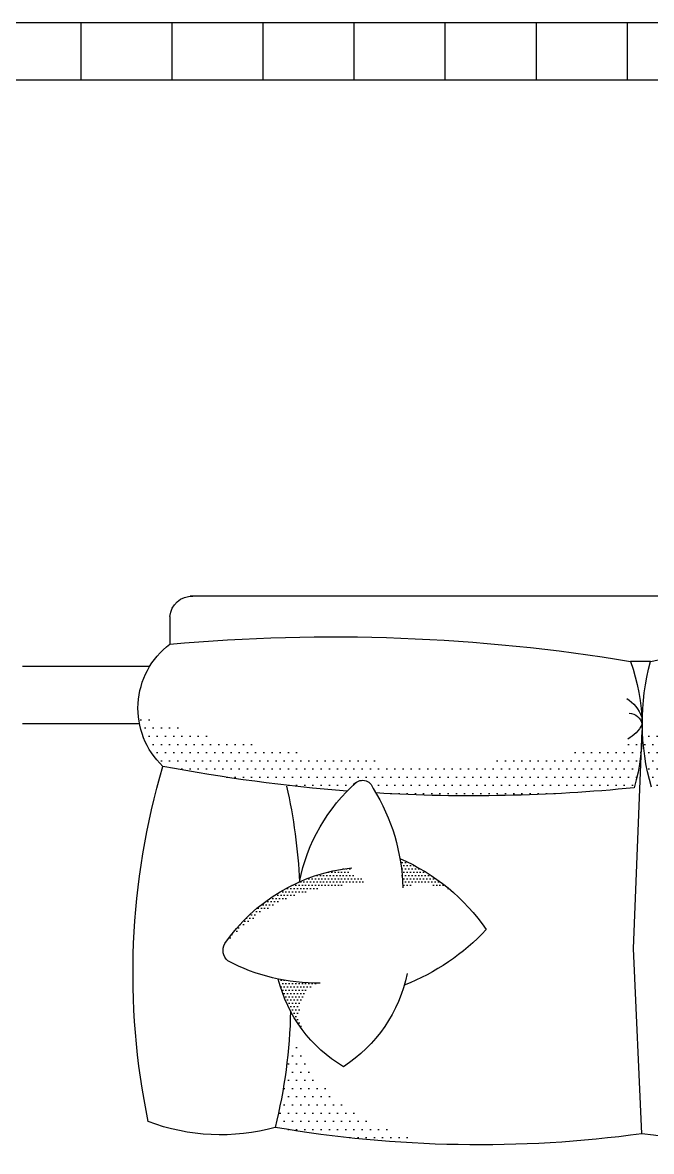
# Model space of a CAD drawing. Extents: x 3694 to 117786, y 20013 to 108631.
# Drawn here: x 68795 to 69892, y 32352 to 34321 of the extents above; entities that cross this region are included whole.
import ezdxf

# ---------------------------------------------------------------- set-up
doc = ezdxf.new("R2010")
doc.units = 0
doc.header["$LTSCALE"] = 1000
doc.header["$MEASUREMENT"] = 0
doc.layers.add('家具', color=253, linetype='Continuous')
doc.layers.add('铺地', color=251, linetype='Continuous')
pattern_1 = [(1.852845507273498e-09, (-3886.014392259298, 13831.25925594252), (7.143749999260757, 14.28750000244873), [0, -14.28749999944557])]
pattern_2 = [(1.852845507273498e-09, (-3886.014392259298, 13831.25925594252), (2.857499999704303, 5.71500000097949), [0, -5.714999999778229])]

msp = doc.modelspace()

# ---------------------------------------------------------------- hatches: boundary and pattern name
at = {"layer": '家具'}
h = msp.add_hatch(dxfattribs=at)
h.set_pattern_fill('DOTS', color=8, scale=254, angle=179.9999999981472, style=0)
h.set_pattern_definition(pattern_1)
edge = h.paths.add_edge_path()
edge.add_ellipse((70280.11347258494, 33099.66802780482), major_axis=(0.3660049677162356, 404.0861458470956), ratio=0.9999999998060043, start_angle=91.92576053741925, end_angle=106.1797493817406)
edge.add_ellipse((70200.05032699852, 36527.89666030165), major_axis=(0.2177885189696538, 3553.858622675722), ratio=0.9999999998063721, start_angle=175.0297145646714, end_angle=188.552332481188)
edge.add_ellipse((70577.43017507551, 33106.93586196949), major_axis=(-0.0004832998723276816, 177.4806816666149), ratio=0.999999999806087, start_angle=238.2422197508623, end_angle=284.9769869199904)
edge.add_ellipse((70224.99737659848, 34271.32105790843), major_axis=(0.04072903134783546, 1235.126602957599), ratio=0.9999999998059932, start_angle=163.6005992168994, end_angle=205.0990356900755, ccw=False)
h = msp.add_hatch(dxfattribs=at)
h.set_pattern_fill('DOTS', color=8, scale=254, angle=179.9999999981472, style=0)
h.set_pattern_definition(pattern_1)
edge = h.paths.add_edge_path()
edge.add_line((69874.54316744732, 33056.75723295302), (69875.07006582551, 33069.80773913364))
edge.add_ellipse((69516.94550271682, 34695.93380164423), major_axis=(-0.07256471624451907, 1665.094342270814), ratio=0.9999999998060082, start_angle=161.7994852463671, end_angle=192.4175854112175, ccw=False)
edge.add_ellipse((69136.30431383564, 33125.26323648014), major_axis=(0.3016861092887637, 139.8154128421984), ratio=0.9999999998059941, start_angle=94.69380099878086, end_angle=136.5985589169777)
edge.add_ellipse((69579.53053356687, 35827.58041393713), major_axis=(-1.834317790537924, 2855.130523544664), ratio=0.999999999805578, start_angle=169.0709326032259, end_angle=175.5824523140996)
edge.add_ellipse((69584.29061652086, 32762.6181308036), major_axis=(220.5215607867559, 220.5215607867559), ratio=0.9999999999385425, start_angle=87.74379489350349, end_angle=90.60713448964049, ccw=False)
edge.add_ellipse((69388.02294112102, 32980.61415167688), major_axis=(0.0156338949833194, 18.94727127584786), ratio=0.9999999998060778, start_angle=283.76456014314317, end_angle=414.42331814364206, ccw=False)
edge.add_ellipse((69122.56057650025, 32805.94879100726), major_axis=(237.3599056849932, 237.3599056849932), ratio=0.9999999999548476, start_angle=345.7184200977173, end_angle=347.25724829954265, ccw=False)
edge.add_ellipse((69579.5305335669, 35827.58041393716), major_axis=(-0.1611591942799392, 2855.13110823623), ratio=0.9999999998058545, start_angle=176.6155731037092, end_angle=185.673417225611)
edge.add_ellipse((69505.55761765997, 33086.60056808738), major_axis=(0.798873164780136, 370.189576377765), ratio=0.9999999998055572, start_angle=254.4275199898853, end_angle=265.4996606810874)
h = msp.add_hatch(dxfattribs=at)
h.set_pattern_fill('DOTS', color=8, scale=101.6, angle=179.9999999981472, style=0)
h.set_pattern_definition(pattern_2)
edge = h.paths.add_edge_path()
edge.add_ellipse((69122.56057650034, 32805.94879100729), major_axis=(1.583366658009165, 335.6738634809463), ratio=0.9999999998150813, start_angle=271.3047256373736, end_angle=280.08377871835717, ccw=False)
edge.add_ellipse((69493.47252898791, 32704.65694133813), major_axis=(-0.0253397968494695, 113.0035152779864), ratio=0.9999999998063095, start_angle=333.00696053630736, end_angle=378.18401381577445, ccw=False)
edge.add_ellipse((69310.3941668748, 32535.92312345255), major_axis=(-0.5094408058616677, 357.0922635422037), ratio=0.9999999998060144, start_angle=-41.0970982091532, end_angle=-23.67659055858358)
h = msp.add_hatch(dxfattribs=at)
h.set_pattern_fill('DOTS', color=8, scale=101.6, angle=179.9999999981472, style=0)
h.set_pattern_definition(pattern_2)
edge = h.paths.add_edge_path()
edge.add_spline(control_points=[(69396.41099792253, 32816.93641558737), (69393.63119639157, 32822.81132296989), (69388.39534190291, 32833.87691878546), (69366.92720039395, 32832.52623621315), (69368.89599327899, 32843.00154566552), (69369.68401104551, 32847.19433304347)], knot_values=[0, 0, 0, 0, 0.7990955360639407, 1.505124701441903, 1.976309702937445, 1.976309702937445, 1.976309702937445, 1.976309702937445], degree=3, periodic=0)
edge.add_ellipse((69404.3248522766, 32537.23823401204), major_axis=(0.1820448321867546, 311.8857772777261), ratio=0.9999999998060175, start_angle=6.410384282717788, end_angle=55.33390447876875)
edge.add_ellipse((69377.78567320603, 32508.90267429003), major_axis=(0.1479257224554489, 308.5962841911025), ratio=0.9999999998060113, start_angle=356.5672761928824, end_angle=408.17906865521286, ccw=False)
h = msp.add_hatch(dxfattribs=at)
h.set_pattern_fill('DOTS', color=8, scale=101.6, angle=179.9999999981472, style=0)
h.set_pattern_definition(pattern_2)
edge = h.paths.add_edge_path()
edge.add_ellipse((69308.89053133692, 32979.70567180634), major_axis=(0.773833899773804, 333.7373750571536), ratio=0.9999999998053102, start_angle=168.437350309727, end_angle=180.1328509809955, ccw=False)
edge.add_ellipse((69480.05294307036, 32711.82174713398), major_axis=(0.903875874639222, 245.9752570408904), ratio=0.9999999998061317, start_angle=104.0709433764592, end_angle=126.8239674607833)
edge.add_ellipse((69341.16240219868, 32590.78320455464), major_axis=(-0.0810975083150264, 63.92779094888399), ratio=0.9999999998061952, start_angle=30.246530536974376, end_angle=113.5975922070709, ccw=False)
h = msp.add_hatch(dxfattribs=at)
h.set_pattern_fill('DOTS', color=8, scale=254, angle=179.9999999981472, style=0)
h.set_pattern_definition(pattern_1)
edge = h.paths.add_edge_path()
edge.add_ellipse((70041.81010664803, 32726.73176041428), major_axis=(0.2679540810448365, 460.3320978908093), ratio=0.9999999998059297, start_angle=219.4752412737513, end_angle=253.1638198093613, ccw=False)
edge.add_ellipse((70158.75576049548, 34463.74781584494), major_axis=(-1.594253071761705, 2099.862683083739), ratio=0.999999999805624, start_angle=184.7507276113523, end_angle=189.834142168737)
edge.add_ellipse((71871.77273956873, 32747.65320062527), major_axis=(-1.139874681067172, 1398.003233366271), ratio=0.9999999998056526, start_angle=96.29855092599638, end_angle=104.5637495767321, ccw=False)
edge = h.paths.add_edge_path()
edge.add_ellipse((68331.92819422993, 32616.97584846411), major_axis=(0.6890349842078769, 930.8378119932796), ratio=0.9999999998061699, start_angle=256.200276865655, end_angle=266.4148041468793, ccw=False)
edge.add_ellipse((69591.6948559801, 34463.74781582671), major_axis=(0.6435546452685443, 2099.863189660211), ratio=0.9999999998060554, start_angle=170.2578522517227, end_angle=178.3472696404972)
edge.add_ellipse((69569.43749991235, 32703.73541671489), major_axis=(0.1822300461684716, 341.1890968908679), ratio=0.9999999998059517, start_angle=115.3018410046713, end_angle=173.4755657149195, ccw=False)
h = msp.add_hatch(dxfattribs=at)
h.set_pattern_fill('DOTS', color=8, scale=335.2800000195158, angle=-90.00000000000001, style=0)
h.set_pattern_definition([(270, (40764.08671532675, 11180.6824591425), (-20.95500000121973, -10.47750000060987), [0, -20.95500000121974])])
edge = h.paths.add_edge_path()
edge.add_spline(control_points=[(67993.17130601307, 30063.84951568378), (67991.34729976697, 30072.90548772866), (67989.56389360114, 30081.93599415552), (67984.12860158642, 30110.3428720034), (67980.69472483601, 30129.63373148218), (67974.75185783027, 30168.03593625524), (67972.29639064423, 30187.07571482248), (67967.69976319902, 30231.64739473444), (67965.82422945027, 30257.25210496921), (67961.0655163649, 30334.95599051948), (67959.04041559706, 30388.06087082521), (67952.12837160786, 30468.76317831468), (67949.18609689569, 30495.81551102568), (67943.11001669956, 30536.43465744354), (67940.80715207456, 30549.98101314058), (67935.52471497824, 30577.05204848417), (67932.52101880833, 30590.63939118481), (67925.16168477658, 30620.11476976685), (67920.72670472765, 30635.83967396493), (67913.01951785905, 30661.96974665546), (67909.80977831264, 30672.52040506721), (67906.63405051868, 30682.9588792542)], knot_values=[0.007594318894714291, 0.007594318894714291, 0.007594318894714291, 0.007594318894714291, 1.009331685129112, 1.009331685129112, 3.166903830014817, 3.166903830014817, 5.324475974900523, 5.324475974900523, 8.146713981276132, 8.146713981276132, 13.78698518195698, 13.78698518195698, 16.6071207822974, 16.6071207822974, 18.01718858246761, 18.01718858246761, 19.42725638263783, 19.42725638263783, 21.11840045899928, 21.11840045899928, 22.2881602581128, 22.2881602581128, 22.2881602581128, 22.2881602581128], degree=3, periodic=0)
edge.add_ellipse((69823.20520367785, 31244.76312481855), major_axis=(1412.244489359905, 1412.244489359905), ratio=0.9999999999999756, start_angle=138.5571482696466, end_angle=151.3374367642258, ccw=False)
edge.add_ellipse((69823.20520367785, 30996.93237553356), major_axis=(1412.244489360068, 1412.244489360068), ratio=0.9999999999999439, start_angle=118.66256323573529, end_angle=131.4428517303521, ccw=False)
edge.add_spline(control_points=[(67906.63405051883, 31558.7366210983), (67909.80977831272, 31569.17509528516), (67913.01951785918, 31579.72575369704), (67920.72670472754, 31605.85582638693), (67925.16168477626, 31621.58073058437), (67932.52101880762, 31651.05610916474), (67935.5247149774, 31664.64345186436), (67940.80715207334, 31691.71448720526), (67943.11001669822, 31705.26084290102), (67949.18609689416, 31745.8799893153), (67952.12837160646, 31772.93232202387), (67957.21757989601, 31832.35191669973), (67959.05916314002, 31864.61623508209), (67960.7806535066, 31896.48947444001)], knot_values=[0.007594318904541566, 0.007594318904541566, 0.007594318904541566, 0.007594318904541566, 1.177354118008585, 1.177354118008585, 2.868498194319651, 2.868498194319651, 4.278565994361959, 4.278565994361959, 5.688633794404266, 5.688633794404266, 8.508769394488882, 8.508769394488882, 11.91787256770212, 11.91787256770212, 11.91787256770212, 11.91787256770212], degree=3, periodic=0)
edge.add_ellipse((67966.54662708388, 31918.91794971506), major_axis=(-16.37502602228008, 16.37502602228009), ratio=0.9999999999989829, start_angle=120.5824584676195, end_angle=134.1964765581108)
edge.add_ellipse((68102.11673564016, 32282.87509827258), major_axis=(-290.1065513935977, 290.1065513935977), ratio=0.9999999999997424, start_angle=115.6565121527844, end_angle=125.4570821537669)
edge.add_ellipse((67321.81956704888, 31759.47094117671), major_axis=(510.6161812650204, 510.6161812650204), ratio=0.9999999999999901, start_angle=303.72155082213794, end_angle=324.46981628872436, ccw=False)
edge.add_ellipse((63554.82278205649, 31287.66644064122), major_axis=(3173.04596129218, 3173.045961292181), ratio=0.9999999999999838, start_angle=308.3579750967318, end_angle=319.22467961810776, ccw=False)
edge.add_ellipse((67013.86668054656, 30385.31873806614), major_axis=(-756.0877006786052, 756.0877006786051), ratio=0.9999999999999577, start_angle=220.5222124239156, end_angle=246.006972568888, ccw=False)
edge.add_ellipse((68093.52339938162, 30275.82137925406), major_axis=(20.77520892349939, 20.77520892349939), ratio=0.9999999999994437, start_angle=72.68604845020673, end_angle=150.6503094815745)
edge.add_ellipse((68351.80341855716, 30519.22352963258), major_axis=(269.5263520561136, 269.5263520561136), ratio=0.999999999999944, start_angle=176.2513210352899, end_angle=213.9303447370953)
edge.add_ellipse((68627.26773682423, 30299.26537330362), major_axis=(-269.5447157714534, 269.5447157714534), ratio=0.9999999999369282, start_angle=68.84746514096271, end_angle=70.56356873906073)
edge.add_ellipse((68342.56719316445, 28632.01307470827), major_axis=(1063.437138938993, 1063.437138938993), ratio=0.9999999999999742, start_angle=47.25507740856621, end_angle=54.69471484846078)
edge.add_ellipse((68138.87996170636, 29903.69415927289), major_axis=(153.1024992138001, 153.1024992138001), ratio=0.999999999999836, start_angle=58.23515820015977, end_angle=87.29579081924169)
edge = h.paths.add_edge_path()
edge.add_ellipse((68052.88844100668, 29947.41788500371), major_axis=(-59.62128638761863, 59.62128638761862), ratio=0.9999999999998141, start_angle=82.2821369550777, end_angle=111.86652617885011, ccw=False)
edge.add_ellipse((68101.68021477605, 29975.41144806831), major_axis=(99.19644208313211, 99.19644208313213), ratio=0.9999999999991369, start_angle=154.3192162768455, end_angle=169.3067677877742, ccw=False)
edge.add_ellipse((68226.47823621808, 31486.22295734135), major_axis=(1116.038544759271, 1116.038544759271), ratio=0.9999999999999997, start_angle=215.621951062749, end_angle=236.6758831388183)
edge.add_spline(control_points=[(68545.89027253704, 29940.5645158249), (68546.08773774045, 29938.37796617065), (68546.94206275698, 29928.79117084452), (68547.52980799931, 29918.77873065825), (68548.3849402652, 29909.38010911614)], knot_values=[0, 0, 0, 0, 0.2418033642713523, 1.052830296575082, 1.052830296575082, 1.052830296575082, 1.052830296575082], degree=3, periodic=0)
edge.add_ellipse((68586.29717914024, 29912.68040541979), major_axis=(-26.9093832352702, 26.9093832352702), ratio=0.9999999999998275, start_angle=49.72715643993222, end_angle=121.2232294175103)
edge.add_ellipse((68256.11459530622, 33919.22290215734), major_axis=(2868.190797183533, 2868.190797183534), ratio=0.9999999999999962, start_angle=221.6595468781956, end_angle=229.5406882996503, ccw=False)
edge = h.paths.add_edge_path()
edge.add_ellipse((68052.888441007, 32294.27761534866), major_axis=(59.62128638766564, 59.62128638766564), ratio=0.9999999999990175, start_angle=68.13347382114472, end_angle=97.71786304491229, ccw=False)
edge.add_ellipse((68256.11459530552, 28322.47259819503), major_axis=(-2868.190797183693, 2868.190797183692), ratio=0.9999999999999932, start_angle=310.45589591338563, end_angle=318.3404531217898, ccw=False)
edge.add_ellipse((68586.47344781598, 32328.98011740485), major_axis=(26.90938323527564, 26.90938323527564), ratio=0.9999999999994248, start_angle=58.67635426560714, end_angle=130.0165302798734)
edge.add_spline(control_points=[(68548.56169085666, 32332.28594505669), (68548.22481866497, 32328.58941360211), (68547.95022921459, 32325.1536455779), (68547.7038035242, 32321.8914489943)], knot_values=[0, 0, 0, 0, 0.3189857557440551, 0.3189857557440551, 0.3189857557440551, 0.3189857557440551], degree=3, periodic=0)
edge.add_ellipse((68118.21578227196, 28776.02485497344), major_axis=(-2525.631590611831, 2525.631590611831), ratio=0.9999999999999998, start_angle=-51.90622692966927, end_angle=-42.87540757850999)
edge = h.paths.add_edge_path()
edge.add_ellipse((68266.77555686311, 31858.42556467946), major_axis=(221.1621733483963, 221.1621733483963), ratio=0.9999999999999897, start_angle=249.0680231566651, end_angle=320.14399999649186, ccw=False)
edge.add_ellipse((68176.0526174061, 31598.98349202645), major_axis=(-155.4479335070542, 155.4479335070542), ratio=0.9999999999999792, start_angle=155.1189317615319, end_angle=218.1718407517728, ccw=False)
edge.add_ellipse((68799.50410135617, 31223.88327477461), major_axis=(405.3237387993501, 405.3237387993501), ratio=0.9999999999999748, start_angle=117.8864253213261, end_angle=164.4737673660374)
edge.add_ellipse((68089.49146304338, 30642.74064312865), major_axis=(-258.8230775298278, 258.8230775298277), ratio=0.9999999999999376, start_angle=229.4937413140151, end_angle=279.8017349942226, ccw=False)
edge.add_ellipse((68363.9373212085, 30409.27637136088), major_axis=(196.0891473908082, 196.0891473908082), ratio=0.9999999999999702, start_angle=323.30762702541074, end_angle=385.9615153224139, ccw=False)
edge.add_ellipse((68278.00643308103, 29953.04518186034), major_axis=(-433.6778078787907, 433.6778078787907), ratio=0.9999999999999418, start_angle=250.1218219998787, end_angle=279.01887695371147, ccw=False)
edge.add_ellipse((53145.8361834547, 31069.66315242132), major_axis=(661.589091324149, 15696.88206603798), ratio=0.9999999999885858, start_angle=268.6990717985552, end_angle=269.2892955079027, ccw=False)
edge.add_spline(control_points=[(68823.65183946406, 30051.8699650491), (68816.62451582364, 30051.42830053878), (68809.4790720412, 30051.32810777053), (68801.97294331792, 30051.60857366901)], knot_values=[2.293510373809953, 2.293510373809953, 2.293510373809953, 2.293510373809953, 2.979732802934619, 2.979732802934619, 2.979732802934619, 2.979732802934619], degree=3, periodic=0)
edge.add_spline(control_points=[(68801.97294331792, 30051.60857366901), (68797.75377061323, 30051.76622271901), (68786.3987936899, 30052.49451056889), (68770.42352773299, 30054.55284512733), (68774.08400020216, 30068.29956441936), (68770.34477331667, 30072.07533706707), (68767.56815582901, 30073.65261047311)], knot_values=[2.979732802934619, 2.979732802934619, 2.979732802934619, 2.979732802934619, 3.36545639614831, 3.990521829336836, 4.278466320926378, 4.605763273049225, 4.605763273049225, 4.605763273049225, 4.605763273049225], degree=3, periodic=0)
edge.add_spline(control_points=[(68767.56815582901, 30073.65261047311), (68764.78177563919, 30075.23542963758), (68761.20242986886, 30076.38384296887), (68757.62308409836, 30077.53225630016)], knot_values=[4.605763273049225, 4.605763273049225, 4.605763273049225, 4.605763273049225, 4.934211014792284, 4.934211014792284, 4.934211014792284, 4.934211014792284], degree=3, periodic=0)
edge.add_ellipse((68342.56719316445, 28632.01307470827), major_axis=(-1063.437138939308, 1063.437138939308), ratio=0.9999999999997944, start_angle=-61.02050574382404, end_angle=-52.79563289692064)
edge.add_ellipse((68413.88788747674, 30391.82192873425), major_axis=(-212.5834902189288, 212.5834902189288), ratio=0.9999999999999741, start_angle=161.1869257535529, end_angle=194.3664498800093)
edge.add_ellipse((68413.7911312485, 30073.2020877572), major_axis=(217.1797520411024, 217.1797520411024), ratio=0.9999999999998141, start_angle=347.5897344300159, end_angle=388.9747829871104)
edge.add_ellipse((68061.75581113262, 30199.81622390002), major_axis=(-331.0872910150837, 331.0872910150837), ratio=0.9999999999998823, start_angle=246.1037334905093, end_angle=272.1536149690035)
edge.add_ellipse((68628.87509417078, 30184.46120224598), major_axis=(-308.6143108805753, 308.6143108805753), ratio=0.9999999999997624, start_angle=-10.26044805010823, end_angle=-2.053383844999684)
edge.add_spline(control_points=[(68331.51679934209, 30503.93519219982), (68322.56479512357, 30496.88594260838), (68300.12235216223, 30479.213656267), (68309.89879025151, 30542.45701083951), (68286.88542869082, 30577.51144565915), (68259.65949848667, 30637.111770902), (68292.25629106838, 30702.74252199698), (68273.01407192613, 30784.50807648071), (68257.07807241459, 30871.33872279631), (68197.39537978926, 30907.47544098791), (68188.7721764178, 30963.01912853596), (68155.91447311011, 30951.19898155632), (68154.42844893668, 30968.36456541008), (68153.74790353593, 30977.30063960881)], knot_values=[28.72622828787619, 28.72622828787619, 28.72622828787619, 28.72622828787619, 29.65137003608691, 31.04553471454428, 32.97090723718488, 34.80045963000916, 37.53798117998499, 40.13244696109814, 43.73799823656201, 46.29924793153518, 47.53881564063179, 48.20545028199999, 48.98405692497199, 48.98405692497199, 48.98405692497199, 48.98405692550385], degree=3, periodic=0)
edge.add_ellipse((74440.63653749638, 31139.04039679581), major_axis=(4446.972478263985, 4446.972478263985), ratio=0.999999999999985, start_angle=132.8462663510045, end_angle=136.4736958691292, ccw=False)
edge.add_spline(control_points=[(68156.11034534252, 31375.385451788), (68157.5124688914, 31389.27132057141), (68160.68932151947, 31413.77905041901), (68204.25728111825, 31444.79300328837), (68224.9855460781, 31513.37248252842), (68260.43519728706, 31577.01717165853), (68249.17362508782, 31648.50423554562), (68285.93254690096, 31671.1576760095), (68318.29201370077, 31758.0116609609), (68318.86281377642, 31736.7729673537)], knot_values=[0, 0, 0, 1.163513729807164e-12, 1.426783815582302, 2.507845637052222, 5.446644405802077, 8.794161911986935, 10.36550993041577, 12.19506232323765, 14.47634677036475, 14.47634677036475, 14.47634677036475, 14.47634677036475], degree=3, periodic=0)
edge.add_ellipse((67925.76321483008, 31991.15514804198), major_axis=(-331.0872910150355, 331.0872910150356), ratio=0.9999999999998563, start_angle=192.0923307984065, end_angle=216.8100269555189)
edge.add_ellipse((68240.59843833724, 32193.24123890271), major_axis=(217.1797520411322, 217.1797520411322), ratio=0.9999999999998619, start_angle=253.938977458923, end_angle=295.3240260160028)
edge.add_ellipse((68311.89925182756, 31882.70169806848), major_axis=(212.5834902189274, 212.5834902189273), ratio=0.9999999999959371, start_angle=358.5473105660088, end_angle=364.8552973097488)
edge.add_ellipse((68346.10422765338, 33494.59638260669), major_axis=(-983.7752406232428, 983.7752406232432), ratio=0.999999999999971, start_angle=141.5881560884107, end_angle=151.911972755275)
edge.add_spline(control_points=[(68750.82713153132, 32163.49652940117), (68756.3371627377, 32165.30407448088), (68761.8471939442, 32167.11161956034), (68764.4357771814, 32170.4949439754)], knot_values=[4.42752981046754, 4.42752981046754, 4.42752981046754, 4.42752981046754, 4.934211014792284, 4.934211014792284, 4.934211014792284, 4.934211014792284], degree=3, periodic=0)
edge.add_ellipse((68272.00710376579, 32290.21585168514), major_axis=(358.3427787361424, 358.3427787361424), ratio=0.9999999999999811, start_angle=262.1836328537145, end_angle=301.33517879624424, ccw=False)

# ---------------------------------------------------------------- linework, layer by layer
for p, q in [((70662.79349989365, 33320.3741836566, 1.41431932393393e-09), (69087.65711665584, 33320.37418360567, 1.41431932393393e-09)), ((69052.26530830783, 33285.26955429171, 1.41431932393393e-09), (69052.26530830938, 33237.00349883075, 1.41431932393393e-09)), ((69016.90677409795, 33198.01396291475, 1.41431932393393e-09), (68795.2406755949, 33198.01396291539, 1.41431932393393e-09)), ((69860.39493127834, 32706.32600899467, 1.41431932393393e-09), (69875.74805595283, 33086.6005680993, 1.41431932393393e-09)), ((69875.22530830506, 32383.11418348566, 1.41431932393393e-09), (69860.39493127834, 32706.32600899467, 1.41431932393393e-09))]:
    msp.add_line(p, q, dxfattribs=at)
at = {"layer": '家具', "color": 8}
msp.add_line((68999.1696436318, 33098.01396291477, 1.41431932393393e-09), (68795.24067559461, 33098.01396291539, 1.41431932393393e-09), dxfattribs=at)
at = {"layer": '家具', "extrusion": (0, 0, -0.9999999999999999)}
for centre, major_axis, ratio, start_param, end_param in [((69089.89936743282, 33282.72060672481, 1.41431932393393e-09), (0.02841583516013879, 37.72026952465646), 0.9999999998062141, -1.503923132283712, 0.0587259046700237), ((69136.30431383564, 33125.26323648017, 1.41431932393393e-09), (-0.01682551081933207, 139.8157373104494), 0.9999999998059101, 3.901368783587089, 5.638466727671213), ((69875.2253079155, 44429.53975341804, 1.41431932393393e-09), (0.1650392475328922, 11222.75059618752), 0.999999999682069, 3.140218035727383, 3.143318777895008), ((69388.02294112102, 32980.61415167688, 1.41431932393393e-09), (-0.04705761039443229, 18.94721928939552), 0.9999999998059675, -0.9465573546503563, 1.333868169017943), ((69169.79430401578, 32702.95685828072, 1.41431932393393e-09), (0.01425963265667461, 24.87835809933163), 0.9999999998059712, 3.883616342078776, 5.207342002756191), ((68331.9281942299, 32616.97584846414, 1.41431932393393e-09), (0.4231934960831512, 930.8379708163435), 0.9999999998054738, 1.591865906463545, 1.811932525093806)]:
    msp.add_ellipse(centre, major_axis=major_axis, ratio=ratio, start_param=start_param, end_param=end_param, dxfattribs=at)
at = {"layer": '家具', "extrusion": (0, 0, -1)}
for centre, major_axis, ratio, start_param, end_param in [((70383.28982898877, 30843.15405807511, 1.41431932393393e-09), (-0.02986434975675214, 2414.471848513433), 0.9999999998059831, -0.2055356494078371, 0.1308049803903619), ((69336.33505838801, 30084.11589732518, 1.41431932393393e-09), (-0.04984067659794123, 3165.658833194806), 0.9999999998059529, -0.08983991954416104, 0.1648104429087038), ((69505.55761765996, 33086.60056808733, 1.41431932393393e-09), (-0.0285026690106715, 370.1904372674801), 0.9999999998058187, 1.239935569500243, 1.844822377903624), ((70280.11347258496, 33099.66802780484, 1.41431932393393e-09), (0.04860351553220495, 404.0863086805968), 0.9999999998062239, 4.430784561004003, 4.980597440395621), ((69815.65227293331, 33088.3869203534, 1.41431932393393e-09), (-0.2280921609411442, 63.12906597745751), 0.9999999998054174, 0.5573542167945305, 1.227287091707201), ((69852.51683894722, 33093.30027068524, 1.41431932393393e-09), (-16.54585940271116, 16.54585940271116), 0.9999999999993173, 0.809638033466651, 2.191029741542375), ((69819.76447409853, 33126.23438812999, 1.41431932393393e-09), (-0.05605056978889674, 62.95556859689664), 0.9999999998059987, 2.051961198150761, 2.623922655510857), ((70260.68642638263, 32663.29518923305, 1.41431932393393e-09), (-0.04393864489349485, 1272.815645925705), 0.9999999998060511, 4.50768953146801, 4.999659089677465), ((69579.5305335669, 35827.58041393716, 1.41431932393393e-09), (0.8130634924781385, 2855.130997014888), 0.9999999998055975, 3.217766169210302, 3.331413627456582), ((69584.2906165209, 32762.6181308037, 1.41431932393393e-09), (0.09033225699287413, 311.864568988925), 0.9999999998059563, -1.377884047627824, -0.7202610250863526), ((68310.80430025383, 32776.41781394706, 1.41431932393393e-09), (0.1411823049030751, 968.5208883646652), 0.9999999998064117, 1.349019222301312, 1.523055904974869), ((69122.56057650034, 32805.94879100726, 1.41431932393393e-09), (-0.03283738766298806, 335.6775962105558), 0.9999999998059744, 1.00789896058946, 1.552839337069753), ((69310.3941668748, 32535.92312345255, 1.41431932393393e-09), (-0.1813624677804341, 357.0925808796048), 0.9999999998060327, 0.4123157118671681, 0.9649846509332058), ((69404.32485227662, 32537.23823401204, 1.41431932393393e-09), (0.07786198306196956, 311.8858206875649), 0.9999999998059834, -0.9654247794799907, -0.1115482703955242), ((69322.9573663938, 32999.92980962015, 1.41431932393393e-09), (0.02664275830776251, 383.095747796672), 0.9999999998060469, 2.31853727217247, 2.773193473735589), ((69308.89053133692, 32979.70567180634, 1.41431932393393e-09), (-0.01391558379610249, 333.7382719073213), 0.9999999998059668, 3.12536393765687, 3.62774385849654), ((69219.36398229635, 32711.90091131227, 1.41431932393393e-09), (0.1156268660990562, 251.2951513579968), 0.999999999805947, 1.768523617314054, 2.572334361681474), ((69480.05294307036, 32711.82174713398, 1.41431932393393e-09), (-0.0517219324169366, 245.9769123167783), 0.9999999998059383, 3.676459236207149, 4.470689606336956), ((69140.69540185286, 32736.28065931288, 1.41431932393393e-09), (0.04195921915950622, 354.9648150938058), 0.9999999998059892, 2.870428583574993, 3.505080164886025), ((69591.69485598007, 34463.74781582673, 1.41431932393393e-09), (-0.01971198025647768, 2099.863288184965), 0.9999999998059804, 3.006165071912546, 3.311941069838159), ((70158.75576049548, 34463.74781584494, 1.41431932393393e-09), (0.004814914839306282, 2099.863288271837), 0.9999999998059677, 2.969192983047776, 3.277027329504875)]:
    msp.add_ellipse(centre, major_axis=major_axis, ratio=ratio, start_param=start_param, end_param=end_param, dxfattribs=at)
at = {"layer": '家具', "extrusion": (0, 0, -0.9999999999999998)}
msp.add_ellipse((69579.5305335669, 35827.58041393716, 1.41431932393393e-09), major_axis=(-0.0843553777461991, 2855.131111537917), ratio=0.9999999998057388, start_param=3.042545942889716, end_param=3.200635145958003, dxfattribs=at)
at = {"layer": '铺地'}
for p, q in [((68897.5, 34220.84775014537), (68897.5, 34320.84775014537)), ((69056.25, 34220.84775014537), (69056.25, 34320.84775014537)), ((69215, 34220.84775014537), (69215, 34320.84775014537)), ((69373.75, 34220.84775014537), (69373.75, 34320.84775014537)), ((69532.5, 34220.84775014537), (69532.5, 34320.84775014537)), ((69691.25, 34220.84775014537), (69691.25, 34320.84775014537)), ((69850, 34220.84775014537), (69850, 34320.84775014537))]:
    msp.add_line(p, q, dxfattribs=at)
for points in [[(67810.16321170985, 34320.84775014537), (72210.1632117135, 34320.84775014537), (72210.1632117135, 28520.84775015389), (67810.16321170985, 28520.84775015389)], [(67910.16321170985, 34220.84775014537), (72110.1632117135, 34220.84775014537), (72110.1632117135, 28620.84775015389), (67910.16321170985, 28620.84775015389)]]:
    msp.add_lwpolyline(points, close=True, dxfattribs=at)

doc.saveas('drawing.dxf')
